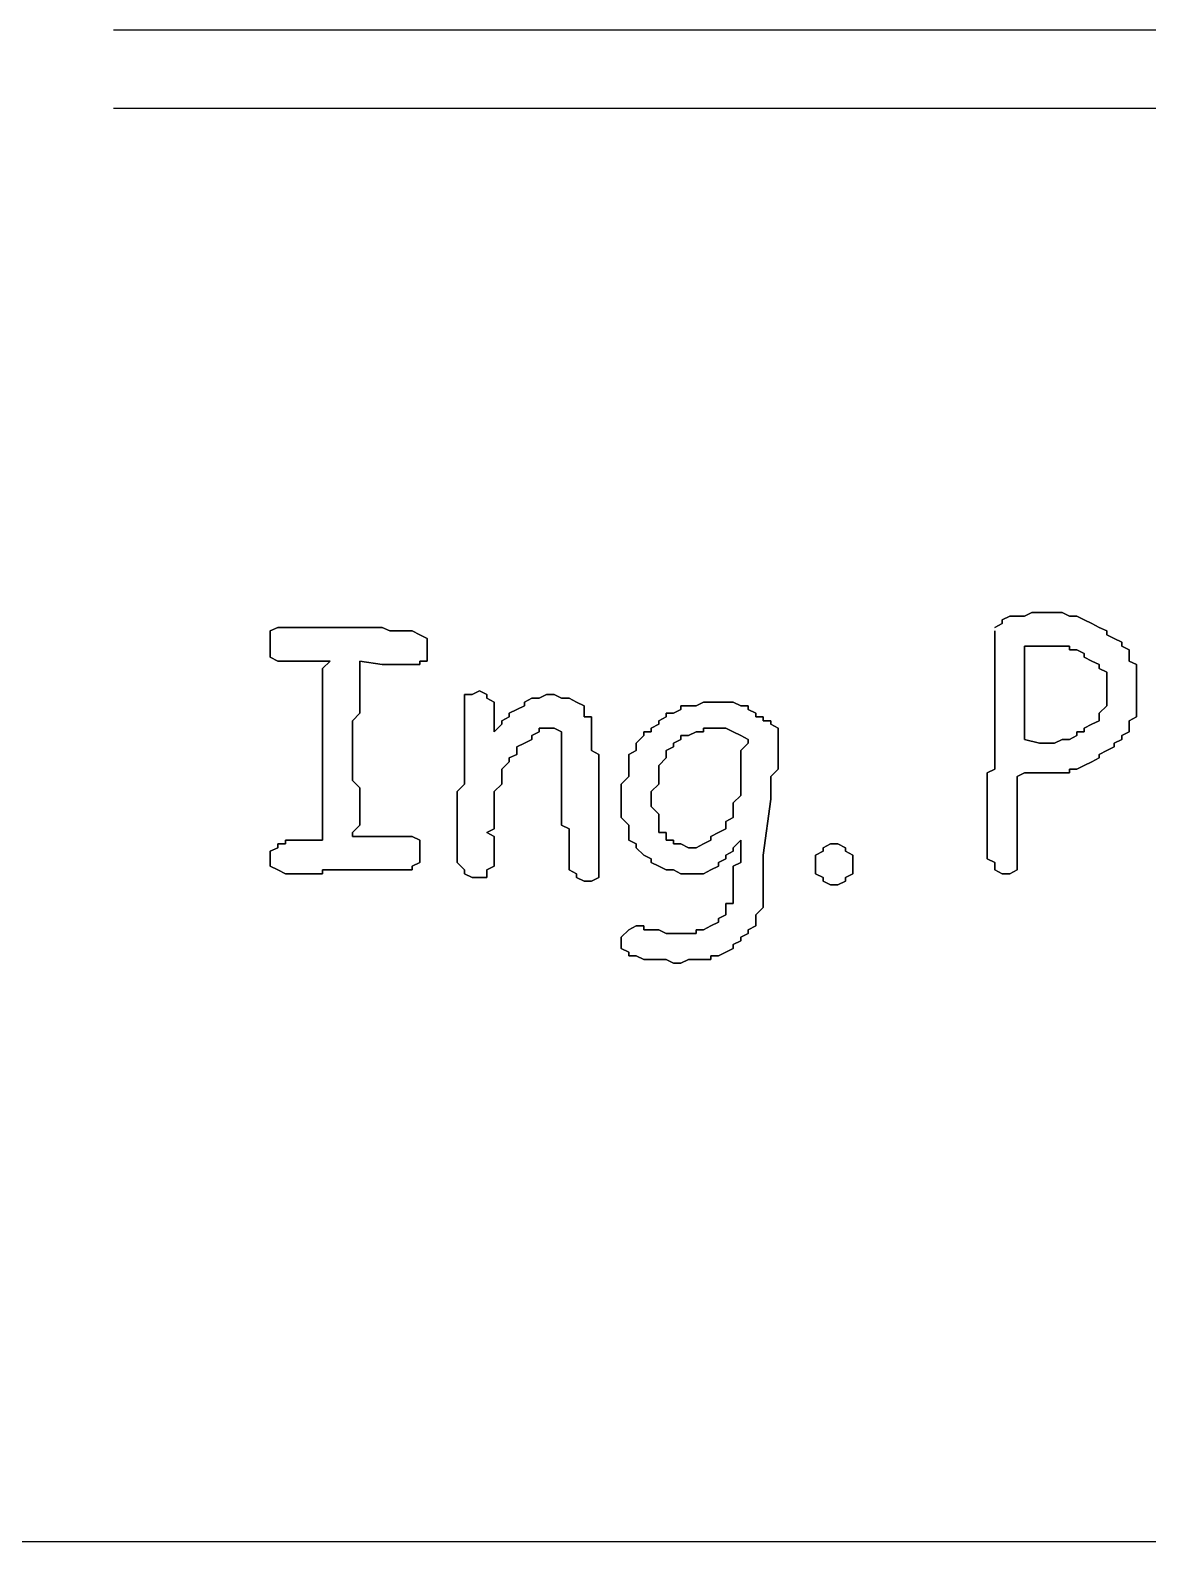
# Model space of a CAD drawing. Header units: metres. Extents: x 2.9 to 42.8, y 1.7 to 28.7.
# Drawn here: x 37.62 to 38.148, y 10.943 to 11.658 of the extents above; entities that cross this region are included whole.
import ezdxf

# ---------------------------------------------------------------- set-up
doc = ezdxf.new("R2010")
doc.units = ezdxf.units.M
doc.layers.add('NEGRO', color=7, linetype='Continuous')
doc.layers.add('VERDE', color=3, linetype='Continuous')

msp = doc.modelspace()

# ---------------------------------------------------------------- linework, layer by layer
at = {"layer": 'NEGRO', "lineweight": -3}
for points in [[(40.5836, 11.6575), (37.659, 11.6575)], [(40.5836, 11.6205), (37.659, 11.6205)], [(42.3545, 10.9432), (36.389, 10.9432)]]:
    msp.add_lwpolyline(points, dxfattribs=at)
at = {"layer": 'VERDE', "lineweight": -3}
for points in [[(38.0824, 11.3806), (38.0788, 11.3788), (38.0824, 11.3806)], [(38.0788, 11.3788), (38.0788, 11.3771), (38.0788, 11.3788)], [(38.0859, 11.3806), (38.0824, 11.3806), (38.0859, 11.3806)], [(38.0894, 11.3806), (38.0859, 11.3806), (38.0894, 11.3806)], [(38.0929, 11.3824), (38.0894, 11.3806), (38.0929, 11.3824)], [(38.0965, 11.3824), (38.0929, 11.3824), (38.0965, 11.3824)], [(38.1, 11.3824), (38.0965, 11.3824), (38.1, 11.3824)], [(38.1035, 11.3824), (38.1, 11.3824), (38.1035, 11.3824)], [(38.1071, 11.3824), (38.1035, 11.3824), (38.1071, 11.3824)], [(38.1106, 11.3806), (38.1071, 11.3824), (38.1106, 11.3806)], [(38.1141, 11.3806), (38.1106, 11.3806), (38.1141, 11.3806)], [(38.1176, 11.3788), (38.1141, 11.3806), (38.1176, 11.3788)], [(38.1212, 11.3771), (38.1176, 11.3788), (38.1212, 11.3771)], [(37.7366, 11.3753), (37.7331, 11.3736), (37.7366, 11.3753)], [(37.7331, 11.3736), (37.7331, 11.3718), (37.7331, 11.3736)], [(37.7331, 11.3718), (37.7331, 11.37), (37.7331, 11.3718)], [(37.7402, 11.3753), (37.7366, 11.3753), (37.7402, 11.3753)], [(37.7437, 11.3753), (37.7402, 11.3753), (37.7437, 11.3753)], [(37.7472, 11.3753), (37.7437, 11.3753), (37.7472, 11.3753)], [(37.7507, 11.3753), (37.7472, 11.3753), (37.7507, 11.3753)], [(37.7543, 11.3753), (37.7507, 11.3753), (37.7543, 11.3753)], [(37.7578, 11.3753), (37.7543, 11.3753), (37.7578, 11.3753)], [(37.7613, 11.3753), (37.7578, 11.3753), (37.7613, 11.3753)], [(37.7649, 11.3753), (37.7613, 11.3753), (37.7649, 11.3753)], [(37.7684, 11.3753), (37.7649, 11.3753), (37.7684, 11.3753)], [(37.7719, 11.3753), (37.7684, 11.3753), (37.7719, 11.3753)], [(37.7754, 11.3753), (37.7719, 11.3753), (37.7754, 11.3753)], [(37.779, 11.3753), (37.7754, 11.3753), (37.779, 11.3753)], [(37.7825, 11.3753), (37.779, 11.3753), (37.7825, 11.3753)], [(37.786, 11.3753), (37.7825, 11.3753), (37.786, 11.3753)], [(37.7896, 11.3736), (37.786, 11.3753), (37.7896, 11.3736)], [(37.7931, 11.3736), (37.7896, 11.3736), (37.7931, 11.3736)], [(37.7966, 11.3736), (37.7931, 11.3736), (37.7966, 11.3736)], [(37.8001, 11.3736), (37.7966, 11.3736), (37.8001, 11.3736)], [(37.8037, 11.3718), (37.8001, 11.3736), (37.8037, 11.3718)], [(37.8072, 11.37), (37.8037, 11.3718), (37.8072, 11.37)], [(38.0788, 11.3771), (38.0753, 11.3753), (38.0788, 11.3771)], [(38.0753, 11.3736), (38.0753, 11.3718), (38.0753, 11.3736)], [(38.0753, 11.3718), (38.0753, 11.37), (38.0753, 11.3718)], [(38.1247, 11.3753), (38.1212, 11.3771), (38.1247, 11.3753)], [(38.1282, 11.3736), (38.1247, 11.3753), (38.1282, 11.3736)], [(38.1282, 11.3718), (38.1282, 11.3736), (38.1282, 11.3718)], [(38.1318, 11.37), (38.1282, 11.3718), (38.1318, 11.37)], [(37.7331, 11.37), (37.7331, 11.3683), (37.7331, 11.37)], [(37.7331, 11.3683), (37.7331, 11.3665), (37.7331, 11.3683)], [(37.7331, 11.3665), (37.7331, 11.3647), (37.7331, 11.3665)], [(37.7331, 11.3647), (37.7331, 11.3612), (37.7331, 11.3647)], [(37.8072, 11.3683), (37.8072, 11.37), (37.8072, 11.3683)], [(37.8072, 11.3665), (37.8072, 11.3683), (37.8072, 11.3665)], [(37.8072, 11.3647), (37.8072, 11.3665), (37.8072, 11.3647)], [(37.8072, 11.3612), (37.8072, 11.3647), (37.8072, 11.3612)], [(38.0753, 11.37), (38.0753, 11.3665), (38.0753, 11.37)], [(38.0753, 11.3665), (38.0753, 11.363), (38.0753, 11.3665)], [(38.0894, 11.3524), (38.0894, 11.3665), (38.0894, 11.3524)], [(38.0894, 11.3665), (38.0929, 11.3665), (38.0894, 11.3665)], [(38.0929, 11.3665), (38.0965, 11.3665), (38.0929, 11.3665)], [(38.0965, 11.3665), (38.1, 11.3665), (38.0965, 11.3665)], [(38.1, 11.3665), (38.1035, 11.3665), (38.1, 11.3665)], [(38.1035, 11.3665), (38.1071, 11.3665), (38.1035, 11.3665)], [(38.1071, 11.3665), (38.1106, 11.3665), (38.1071, 11.3665)], [(38.1106, 11.3665), (38.1106, 11.3647), (38.1106, 11.3665)], [(38.1106, 11.3647), (38.1141, 11.3647), (38.1106, 11.3647)], [(38.1141, 11.3647), (38.1176, 11.363), (38.1141, 11.3647)], [(38.1353, 11.3683), (38.1318, 11.37), (38.1353, 11.3683)], [(38.1353, 11.3665), (38.1353, 11.3683), (38.1353, 11.3665)], [(38.1388, 11.3647), (38.1353, 11.3665), (38.1388, 11.3647)], [(38.1388, 11.363), (38.1388, 11.3647), (38.1388, 11.363)], [(37.7331, 11.3612), (37.7366, 11.3594), (37.7331, 11.3612)], [(37.7366, 11.3594), (37.7402, 11.3594), (37.7366, 11.3594)], [(37.7402, 11.3594), (37.7507, 11.3594), (37.7402, 11.3594)], [(37.7507, 11.3594), (37.7613, 11.3594), (37.7507, 11.3594)], [(37.7613, 11.3594), (37.7578, 11.3559), (37.7613, 11.3594)], [(37.7754, 11.3559), (37.7754, 11.3594), (37.7754, 11.3559)], [(37.7754, 11.3594), (37.786, 11.3577), (37.7754, 11.3594)], [(37.786, 11.3577), (37.7896, 11.3577), (37.786, 11.3577)], [(37.7896, 11.3577), (37.7931, 11.3577), (37.7896, 11.3577)], [(37.7931, 11.3577), (37.7966, 11.3577), (37.7931, 11.3577)], [(37.7966, 11.3577), (37.8001, 11.3577), (37.7966, 11.3577)], [(37.8001, 11.3577), (37.8037, 11.3577), (37.8001, 11.3577)], [(37.8037, 11.3577), (37.8037, 11.3594), (37.8037, 11.3577)], [(37.8037, 11.3594), (37.8072, 11.3594), (37.8037, 11.3594)], [(37.8072, 11.3594), (37.8072, 11.3612), (37.8072, 11.3594)], [(38.0753, 11.363), (38.0753, 11.3524), (38.0753, 11.363)], [(38.1176, 11.363), (38.1176, 11.3612), (38.1176, 11.363)], [(38.1176, 11.3612), (38.1212, 11.3594), (38.1176, 11.3612)], [(38.1212, 11.3594), (38.1247, 11.3577), (38.1212, 11.3594)], [(38.1247, 11.3577), (38.1247, 11.3559), (38.1247, 11.3577)], [(38.1388, 11.3594), (38.1388, 11.363), (38.1388, 11.3594)], [(38.1423, 11.3577), (38.1388, 11.3594), (38.1423, 11.3577)], [(38.1423, 11.3559), (38.1423, 11.3577), (38.1423, 11.3559)], [(37.7578, 11.3559), (37.7578, 11.3524), (37.7578, 11.3559)], [(37.7578, 11.3524), (37.7578, 11.3506), (37.7578, 11.3524)], [(37.7578, 11.3506), (37.7578, 11.3471), (37.7578, 11.3506)], [(37.7754, 11.3542), (37.7754, 11.3559), (37.7754, 11.3542)], [(37.7754, 11.3506), (37.7754, 11.3542), (37.7754, 11.3506)], [(37.7754, 11.3489), (37.7754, 11.3506), (37.7754, 11.3489)], [(38.0753, 11.3524), (38.0753, 11.3506), (38.0753, 11.3524)], [(38.0753, 11.3506), (38.0753, 11.3471), (38.0753, 11.3506)], [(38.0894, 11.3224), (38.0894, 11.3524), (38.0894, 11.3224)], [(38.1247, 11.3559), (38.1282, 11.3542), (38.1247, 11.3559)], [(38.1282, 11.3542), (38.1282, 11.3506), (38.1282, 11.3542)], [(38.1282, 11.3506), (38.1282, 11.3489), (38.1282, 11.3506)], [(38.1423, 11.3524), (38.1423, 11.3559), (38.1423, 11.3524)], [(38.1423, 11.3506), (38.1423, 11.3524), (38.1423, 11.3506)], [(38.1423, 11.3471), (38.1423, 11.3506), (38.1423, 11.3471)], [(37.7578, 11.3471), (37.7578, 11.3436), (37.7578, 11.3471)], [(37.7578, 11.3436), (37.7578, 11.3418), (37.7578, 11.3436)], [(37.7754, 11.3453), (37.7754, 11.3489), (37.7754, 11.3453)], [(37.7754, 11.3418), (37.7754, 11.3453), (37.7754, 11.3418)], [(37.8284, 11.3436), (37.8248, 11.3436), (37.8284, 11.3436)], [(37.8248, 11.3436), (37.8248, 11.3418), (37.8248, 11.3436)], [(37.8319, 11.3453), (37.8284, 11.3436), (37.8319, 11.3453)], [(37.8354, 11.3436), (37.8319, 11.3453), (37.8354, 11.3436)], [(37.8354, 11.3418), (37.8354, 11.3436), (37.8354, 11.3418)], [(37.8636, 11.3436), (37.8601, 11.3418), (37.8636, 11.3436)], [(37.8672, 11.3436), (37.8636, 11.3436), (37.8672, 11.3436)], [(37.8707, 11.3418), (37.8672, 11.3436), (37.8707, 11.3418)], [(38.0753, 11.3471), (38.0753, 11.3453), (38.0753, 11.3471)], [(38.0753, 11.3453), (38.0753, 11.3436), (38.0753, 11.3453)], [(38.0753, 11.3436), (38.0753, 11.34), (38.0753, 11.3436)], [(38.1282, 11.3489), (38.1282, 11.3471), (38.1282, 11.3489)], [(38.1282, 11.3471), (38.1282, 11.3453), (38.1282, 11.3471)], [(38.1282, 11.3453), (38.1282, 11.3418), (38.1282, 11.3453)], [(38.1423, 11.3436), (38.1423, 11.3471), (38.1423, 11.3436)], [(38.1423, 11.3418), (38.1423, 11.3436), (38.1423, 11.3418)], [(37.7578, 11.3418), (37.7578, 11.3383), (37.7578, 11.3418)], [(37.7578, 11.3383), (37.7578, 11.3348), (37.7578, 11.3383)], [(37.7754, 11.34), (37.7754, 11.3418), (37.7754, 11.34)], [(37.7754, 11.3365), (37.7754, 11.34), (37.7754, 11.3365)], [(37.7754, 11.3348), (37.7754, 11.3365), (37.7754, 11.3348)], [(37.8248, 11.3418), (37.8248, 11.34), (37.8248, 11.3418)], [(37.8248, 11.34), (37.8248, 11.3383), (37.8248, 11.34)], [(37.8248, 11.3383), (37.8248, 11.3365), (37.8248, 11.3383)], [(37.8248, 11.3365), (37.8248, 11.333), (37.8248, 11.3365)], [(37.8389, 11.34), (37.8354, 11.3418), (37.8389, 11.34)], [(37.8389, 11.3365), (37.8389, 11.34), (37.8389, 11.3365)], [(37.8389, 11.3348), (37.8389, 11.3365), (37.8389, 11.3348)], [(37.8495, 11.3365), (37.846, 11.3348), (37.8495, 11.3365)], [(37.8531, 11.3383), (37.8495, 11.3365), (37.8531, 11.3383)], [(37.8566, 11.3418), (37.8531, 11.34), (37.8566, 11.3418)], [(37.8531, 11.34), (37.8531, 11.3383), (37.8531, 11.34)], [(37.8601, 11.3418), (37.8566, 11.3418), (37.8601, 11.3418)], [(37.8742, 11.3418), (37.8707, 11.3418), (37.8742, 11.3418)], [(37.8778, 11.34), (37.8742, 11.3418), (37.8778, 11.34)], [(37.8813, 11.3383), (37.8778, 11.34), (37.8813, 11.3383)], [(37.8813, 11.3365), (37.8813, 11.3383), (37.8813, 11.3365)], [(37.8813, 11.333), (37.8813, 11.3365), (37.8813, 11.333)], [(37.9271, 11.3365), (37.9236, 11.3348), (37.9271, 11.3365)], [(37.9307, 11.3383), (37.9271, 11.3383), (37.9307, 11.3383)], [(37.9271, 11.3383), (37.9271, 11.3365), (37.9271, 11.3383)], [(37.9342, 11.3383), (37.9307, 11.3383), (37.9342, 11.3383)], [(37.9377, 11.34), (37.9342, 11.3383), (37.9377, 11.34)], [(37.9412, 11.34), (37.9377, 11.34), (37.9412, 11.34)], [(37.9448, 11.34), (37.9412, 11.34), (37.9448, 11.34)], [(37.9483, 11.34), (37.9448, 11.34), (37.9483, 11.34)], [(37.9518, 11.34), (37.9483, 11.34), (37.9518, 11.34)], [(37.9554, 11.3383), (37.9518, 11.34), (37.9554, 11.3383)], [(37.9589, 11.3383), (37.9554, 11.3383), (37.9589, 11.3383)], [(37.9589, 11.3365), (37.9589, 11.3383), (37.9589, 11.3365)], [(37.9624, 11.3348), (37.9589, 11.3365), (37.9624, 11.3348)], [(38.0753, 11.34), (38.0753, 11.3383), (38.0753, 11.34)], [(38.0753, 11.3383), (38.0753, 11.3348), (38.0753, 11.3383)], [(38.1282, 11.3383), (38.1247, 11.3348), (38.1282, 11.3383)], [(38.1282, 11.3418), (38.1282, 11.34), (38.1282, 11.3418)], [(38.1282, 11.34), (38.1282, 11.3383), (38.1282, 11.34)], [(38.1423, 11.3383), (38.1423, 11.3418), (38.1423, 11.3383)], [(38.1423, 11.3365), (38.1423, 11.3383), (38.1423, 11.3365)], [(38.1423, 11.333), (38.1423, 11.3365), (38.1423, 11.333)], [(37.7578, 11.3348), (37.7578, 11.333), (37.7578, 11.3348)], [(37.7578, 11.333), (37.7578, 11.3295), (37.7578, 11.333)], [(37.7578, 11.3295), (37.7578, 11.3277), (37.7578, 11.3295)], [(37.7719, 11.3312), (37.7754, 11.3348), (37.7719, 11.3312)], [(37.7719, 11.3295), (37.7719, 11.3312), (37.7719, 11.3295)], [(37.7719, 11.3259), (37.7719, 11.3295), (37.7719, 11.3259)], [(37.8248, 11.333), (37.8248, 11.3295), (37.8248, 11.333)], [(37.8248, 11.3295), (37.8248, 11.3277), (37.8248, 11.3295)], [(37.8389, 11.3259), (37.8389, 11.3348), (37.8389, 11.3259)], [(37.8425, 11.3295), (37.8389, 11.3259), (37.8425, 11.3295)], [(37.846, 11.333), (37.8425, 11.3312), (37.846, 11.333)], [(37.8425, 11.3312), (37.8425, 11.3295), (37.8425, 11.3312)], [(37.846, 11.3348), (37.846, 11.333), (37.846, 11.3348)], [(37.8848, 11.333), (37.8813, 11.333), (37.8848, 11.333)], [(37.8848, 11.3312), (37.8848, 11.333), (37.8848, 11.3312)], [(37.8848, 11.3277), (37.8848, 11.3312), (37.8848, 11.3277)], [(37.9166, 11.3295), (37.913, 11.3277), (37.9166, 11.3295)], [(37.9201, 11.333), (37.9166, 11.3312), (37.9201, 11.333)], [(37.9166, 11.3312), (37.9166, 11.3295), (37.9166, 11.3312)], [(37.9236, 11.3348), (37.9201, 11.3348), (37.9236, 11.3348)], [(37.9201, 11.3348), (37.9201, 11.333), (37.9201, 11.3348)], [(37.9624, 11.333), (37.9624, 11.3348), (37.9624, 11.333)], [(37.9659, 11.333), (37.9624, 11.333), (37.9659, 11.333)], [(37.9659, 11.3312), (37.9659, 11.333), (37.9659, 11.3312)], [(37.9695, 11.3312), (37.9659, 11.3312), (37.9695, 11.3312)], [(37.9695, 11.3295), (37.9695, 11.3312), (37.9695, 11.3295)], [(37.973, 11.3277), (37.9695, 11.3295), (37.973, 11.3277)], [(38.0753, 11.3348), (38.0753, 11.3312), (38.0753, 11.3348)], [(38.0753, 11.3312), (38.0753, 11.3277), (38.0753, 11.3312)], [(38.1212, 11.3295), (38.1176, 11.3277), (38.1212, 11.3295)], [(38.1247, 11.3312), (38.1212, 11.3295), (38.1247, 11.3312)], [(38.1247, 11.3348), (38.1247, 11.333), (38.1247, 11.3348)], [(38.1247, 11.333), (38.1247, 11.3312), (38.1247, 11.333)], [(38.1388, 11.3312), (38.1423, 11.333), (38.1388, 11.3312)], [(38.1388, 11.3295), (38.1388, 11.3312), (38.1388, 11.3295)], [(38.1388, 11.3259), (38.1388, 11.3295), (38.1388, 11.3259)], [(37.7578, 11.3277), (37.7578, 11.3242), (37.7578, 11.3277)], [(37.7578, 11.3242), (37.7578, 11.3224), (37.7578, 11.3242)], [(37.7578, 11.3224), (37.7578, 11.3206), (37.7578, 11.3224)], [(37.7719, 11.3242), (37.7719, 11.3259), (37.7719, 11.3242)], [(37.7719, 11.3206), (37.7719, 11.3242), (37.7719, 11.3206)], [(37.8248, 11.3277), (37.8248, 11.3242), (37.8248, 11.3277)], [(37.8248, 11.3242), (37.8248, 11.3224), (37.8248, 11.3242)], [(37.8248, 11.3224), (37.8248, 11.3206), (37.8248, 11.3224)], [(37.8531, 11.3206), (37.8566, 11.3224), (37.8531, 11.3206)], [(37.8566, 11.3242), (37.8601, 11.3259), (37.8566, 11.3242)], [(37.8566, 11.3224), (37.8566, 11.3242), (37.8566, 11.3224)], [(37.8601, 11.3259), (37.8601, 11.3277), (37.8601, 11.3259)], [(37.8601, 11.3277), (37.8636, 11.3277), (37.8601, 11.3277)], [(37.8636, 11.3277), (37.8672, 11.3277), (37.8636, 11.3277)], [(37.8672, 11.3277), (37.8707, 11.3259), (37.8672, 11.3277)], [(37.8707, 11.3259), (37.8707, 11.3242), (37.8707, 11.3259)], [(37.8707, 11.3242), (37.8707, 11.3206), (37.8707, 11.3242)], [(37.8848, 11.3259), (37.8848, 11.3277), (37.8848, 11.3259)], [(37.8848, 11.3242), (37.8848, 11.3259), (37.8848, 11.3242)], [(37.8848, 11.3206), (37.8848, 11.3242), (37.8848, 11.3206)], [(37.9095, 11.3242), (37.906, 11.3206), (37.9095, 11.3242)], [(37.913, 11.3259), (37.9095, 11.3259), (37.913, 11.3259)], [(37.9095, 11.3259), (37.9095, 11.3242), (37.9095, 11.3259)], [(37.913, 11.3277), (37.913, 11.3259), (37.913, 11.3277)], [(37.9236, 11.3206), (37.9271, 11.3224), (37.9236, 11.3206)], [(37.9271, 11.3224), (37.9271, 11.3242), (37.9271, 11.3224)], [(37.9271, 11.3242), (37.9307, 11.3242), (37.9271, 11.3242)], [(37.9307, 11.3242), (37.9342, 11.3259), (37.9307, 11.3242)], [(37.9342, 11.3259), (37.9377, 11.3259), (37.9342, 11.3259)], [(37.9377, 11.3259), (37.9377, 11.3277), (37.9377, 11.3259)], [(37.9377, 11.3277), (37.9412, 11.3277), (37.9377, 11.3277)], [(37.9412, 11.3277), (37.9448, 11.3277), (37.9412, 11.3277)], [(37.9448, 11.3277), (37.9483, 11.3277), (37.9448, 11.3277)], [(37.9483, 11.3277), (37.9518, 11.3259), (37.9483, 11.3277)], [(37.9518, 11.3259), (37.9554, 11.3242), (37.9518, 11.3259)], [(37.9554, 11.3242), (37.9589, 11.3224), (37.9554, 11.3242)], [(37.9589, 11.3224), (37.9589, 11.3206), (37.9589, 11.3224)], [(37.973, 11.3259), (37.973, 11.3277), (37.973, 11.3259)], [(37.973, 11.3224), (37.973, 11.3259), (37.973, 11.3224)], [(37.973, 11.3206), (37.973, 11.3224), (37.973, 11.3206)], [(38.0753, 11.3277), (38.0753, 11.3242), (38.0753, 11.3277)], [(38.0753, 11.3242), (38.0753, 11.3206), (38.0753, 11.3242)], [(38.0965, 11.3206), (38.0894, 11.3224), (38.0965, 11.3206)], [(38.1071, 11.3224), (38.1035, 11.3206), (38.1071, 11.3224)], [(38.1106, 11.3224), (38.1071, 11.3224), (38.1106, 11.3224)], [(38.1141, 11.3242), (38.1106, 11.3224), (38.1141, 11.3242)], [(38.1176, 11.3259), (38.1141, 11.3259), (38.1176, 11.3259)], [(38.1141, 11.3259), (38.1141, 11.3242), (38.1141, 11.3259)], [(38.1176, 11.3277), (38.1176, 11.3259), (38.1176, 11.3277)], [(38.1318, 11.3206), (38.1353, 11.3224), (38.1318, 11.3206)], [(38.1353, 11.3242), (38.1388, 11.3259), (38.1353, 11.3242)], [(38.1353, 11.3224), (38.1353, 11.3242), (38.1353, 11.3224)], [(37.7578, 11.3206), (37.7578, 11.3171), (37.7578, 11.3206)], [(37.7578, 11.3171), (37.7578, 11.3153), (37.7578, 11.3171)], [(37.7578, 11.3153), (37.7578, 11.3136), (37.7578, 11.3153)], [(37.7719, 11.3189), (37.7719, 11.3206), (37.7719, 11.3189)], [(37.7719, 11.3171), (37.7719, 11.3189), (37.7719, 11.3171)], [(37.7719, 11.3136), (37.7719, 11.3171), (37.7719, 11.3136)], [(37.8248, 11.3206), (37.8248, 11.3189), (37.8248, 11.3206)], [(37.8248, 11.3189), (37.8248, 11.3153), (37.8248, 11.3189)], [(37.8248, 11.3153), (37.8248, 11.3136), (37.8248, 11.3153)], [(37.846, 11.3136), (37.8495, 11.3153), (37.846, 11.3136)], [(37.8495, 11.3189), (37.8531, 11.3206), (37.8495, 11.3189)], [(37.8495, 11.3171), (37.8495, 11.3189), (37.8495, 11.3171)], [(37.8495, 11.3153), (37.8495, 11.3171), (37.8495, 11.3153)], [(37.8707, 11.3206), (37.8707, 11.3189), (37.8707, 11.3206)], [(37.8707, 11.3189), (37.8707, 11.3153), (37.8707, 11.3189)], [(37.8707, 11.3153), (37.8707, 11.3118), (37.8707, 11.3153)], [(37.8848, 11.3171), (37.8848, 11.3206), (37.8848, 11.3171)], [(37.8883, 11.3153), (37.8848, 11.3171), (37.8883, 11.3153)], [(37.8883, 11.3118), (37.8883, 11.3153), (37.8883, 11.3118)], [(37.906, 11.3171), (37.9024, 11.3153), (37.906, 11.3171)], [(37.9024, 11.3153), (37.9024, 11.3118), (37.9024, 11.3153)], [(37.906, 11.3206), (37.906, 11.3189), (37.906, 11.3206)], [(37.906, 11.3189), (37.906, 11.3171), (37.906, 11.3189)], [(37.9201, 11.3171), (37.9236, 11.3189), (37.9201, 11.3171)], [(37.9201, 11.3153), (37.9201, 11.3171), (37.9201, 11.3153)], [(37.9201, 11.3136), (37.9201, 11.3153), (37.9201, 11.3136)], [(37.9236, 11.3189), (37.9236, 11.3206), (37.9236, 11.3189)], [(37.9589, 11.3206), (37.9554, 11.3171), (37.9589, 11.3206)], [(37.9554, 11.3171), (37.9554, 11.3136), (37.9554, 11.3171)], [(37.973, 11.3189), (37.973, 11.3206), (37.973, 11.3189)], [(37.973, 11.3153), (37.973, 11.3189), (37.973, 11.3153)], [(37.973, 11.3136), (37.973, 11.3153), (37.973, 11.3136)], [(38.0753, 11.3206), (38.0753, 11.3189), (38.0753, 11.3206)], [(38.0753, 11.3189), (38.0753, 11.3153), (38.0753, 11.3189)], [(38.0753, 11.3153), (38.0753, 11.3118), (38.0753, 11.3153)], [(38.1, 11.3206), (38.0965, 11.3206), (38.1, 11.3206)], [(38.1035, 11.3206), (38.1, 11.3206), (38.1035, 11.3206)], [(38.1247, 11.3153), (38.1282, 11.3171), (38.1247, 11.3153)], [(38.1247, 11.3136), (38.1247, 11.3153), (38.1247, 11.3136)], [(38.1282, 11.3171), (38.1318, 11.3189), (38.1282, 11.3171)], [(38.1318, 11.3189), (38.1318, 11.3206), (38.1318, 11.3189)], [(37.7578, 11.3136), (37.7578, 11.3118), (37.7578, 11.3136)], [(37.7578, 11.3118), (37.7578, 11.3083), (37.7578, 11.3118)], [(37.7578, 11.3083), (37.7578, 11.3065), (37.7578, 11.3083)], [(37.7719, 11.3118), (37.7719, 11.3136), (37.7719, 11.3118)], [(37.7719, 11.3083), (37.7719, 11.3118), (37.7719, 11.3083)], [(37.7719, 11.3065), (37.7719, 11.3083), (37.7719, 11.3065)], [(37.8248, 11.3136), (37.8248, 11.3101), (37.8248, 11.3136)], [(37.8248, 11.3101), (37.8248, 11.3083), (37.8248, 11.3101)], [(37.8248, 11.3083), (37.8248, 11.3048), (37.8248, 11.3083)], [(37.8425, 11.3083), (37.846, 11.3118), (37.8425, 11.3083)], [(37.8425, 11.3065), (37.8425, 11.3083), (37.8425, 11.3065)], [(37.846, 11.3118), (37.846, 11.3136), (37.846, 11.3118)], [(37.8707, 11.3118), (37.8707, 11.3101), (37.8707, 11.3118)], [(37.8707, 11.3101), (37.8707, 11.3065), (37.8707, 11.3101)], [(37.8883, 11.303), (37.8883, 11.3118), (37.8883, 11.303)], [(37.9024, 11.3118), (37.9024, 11.3101), (37.9024, 11.3118)], [(37.9024, 11.3101), (37.9024, 11.3065), (37.9024, 11.3101)], [(37.9166, 11.3101), (37.9201, 11.3136), (37.9166, 11.3101)], [(37.9166, 11.3083), (37.9166, 11.3101), (37.9166, 11.3083)], [(37.9166, 11.3065), (37.9166, 11.3083), (37.9166, 11.3065)], [(37.9554, 11.3136), (37.9554, 11.3101), (37.9554, 11.3136)], [(37.9554, 11.3101), (37.9554, 11.3083), (37.9554, 11.3101)], [(37.9554, 11.3083), (37.9554, 11.3048), (37.9554, 11.3083)], [(37.9695, 11.3048), (37.973, 11.3083), (37.9695, 11.3048)], [(37.973, 11.3101), (37.973, 11.3136), (37.973, 11.3101)], [(37.973, 11.3083), (37.973, 11.3101), (37.973, 11.3083)], [(38.0753, 11.3083), (38.0718, 11.3065), (38.0753, 11.3083)], [(38.0753, 11.3118), (38.0753, 11.3083), (38.0753, 11.3118)], [(38.1106, 11.3065), (38.1106, 11.3083), (38.1106, 11.3065)], [(38.1106, 11.3083), (38.1141, 11.3083), (38.1106, 11.3083)], [(38.1141, 11.3083), (38.1176, 11.3101), (38.1141, 11.3083)], [(38.1176, 11.3101), (38.1212, 11.3118), (38.1176, 11.3101)], [(38.1212, 11.3118), (38.1247, 11.3136), (38.1212, 11.3118)], [(37.7578, 11.3065), (37.7578, 11.303), (37.7578, 11.3065)], [(37.7578, 11.303), (37.7578, 11.3012), (37.7578, 11.303)], [(37.7578, 11.3012), (37.7578, 11.2977), (37.7578, 11.3012)], [(37.7719, 11.303), (37.7719, 11.3065), (37.7719, 11.303)], [(37.7754, 11.2995), (37.7719, 11.303), (37.7754, 11.2995)], [(37.8248, 11.3012), (37.8213, 11.2977), (37.8248, 11.3012)], [(37.8248, 11.3048), (37.8248, 11.3012), (37.8248, 11.3048)], [(37.8389, 11.2977), (37.8425, 11.3012), (37.8389, 11.2977)], [(37.8425, 11.3048), (37.8425, 11.3065), (37.8425, 11.3048)], [(37.8425, 11.3012), (37.8425, 11.3048), (37.8425, 11.3012)], [(37.8707, 11.3065), (37.8707, 11.303), (37.8707, 11.3065)], [(37.8707, 11.303), (37.8707, 11.3012), (37.8707, 11.303)], [(37.8707, 11.3012), (37.8707, 11.2977), (37.8707, 11.3012)], [(37.8883, 11.2959), (37.8883, 11.303), (37.8883, 11.2959)], [(37.9024, 11.3048), (37.8989, 11.3012), (37.9024, 11.3048)], [(37.8989, 11.3012), (37.8989, 11.2995), (37.8989, 11.3012)], [(37.9024, 11.3065), (37.9024, 11.3048), (37.9024, 11.3065)], [(37.913, 11.2977), (37.9166, 11.3012), (37.913, 11.2977)], [(37.9166, 11.303), (37.9166, 11.3065), (37.9166, 11.303)], [(37.9166, 11.3012), (37.9166, 11.303), (37.9166, 11.3012)], [(37.9554, 11.3048), (37.9554, 11.303), (37.9554, 11.3048)], [(37.9554, 11.303), (37.9554, 11.3012), (37.9554, 11.303)], [(37.9554, 11.3012), (37.9554, 11.2977), (37.9554, 11.3012)], [(37.9695, 11.3012), (37.9695, 11.3048), (37.9695, 11.3012)], [(37.9695, 11.2995), (37.9695, 11.3012), (37.9695, 11.2995)], [(38.0718, 11.3065), (38.0718, 11.303), (38.0718, 11.3065)], [(38.0718, 11.303), (38.0718, 11.3012), (38.0718, 11.303)], [(38.0718, 11.3012), (38.0718, 11.2977), (38.0718, 11.3012)], [(38.0859, 11.3048), (38.0894, 11.3065), (38.0859, 11.3048)], [(38.0859, 11.303), (38.0859, 11.3048), (38.0859, 11.303)], [(38.0859, 11.3012), (38.0859, 11.303), (38.0859, 11.3012)], [(38.0859, 11.2995), (38.0859, 11.3012), (38.0859, 11.2995)], [(38.0894, 11.3065), (38.0929, 11.3065), (38.0894, 11.3065)], [(38.0929, 11.3065), (38.0965, 11.3065), (38.0929, 11.3065)], [(38.0965, 11.3065), (38.1, 11.3065), (38.0965, 11.3065)], [(38.1, 11.3065), (38.1035, 11.3065), (38.1, 11.3065)], [(38.1035, 11.3065), (38.1071, 11.3065), (38.1035, 11.3065)], [(38.1071, 11.3065), (38.1106, 11.3065), (38.1071, 11.3065)], [(37.7578, 11.2977), (37.7578, 11.2942), (37.7578, 11.2977)], [(37.7578, 11.2942), (37.7578, 11.2924), (37.7578, 11.2942)], [(37.7754, 11.2977), (37.7754, 11.2995), (37.7754, 11.2977)], [(37.7754, 11.2942), (37.7754, 11.2977), (37.7754, 11.2942)], [(37.7754, 11.2924), (37.7754, 11.2942), (37.7754, 11.2924)], [(37.8213, 11.2977), (37.8213, 11.2942), (37.8213, 11.2977)], [(37.8213, 11.2942), (37.8213, 11.2907), (37.8213, 11.2942)], [(37.8389, 11.2959), (37.8389, 11.2977), (37.8389, 11.2959)], [(37.8389, 11.2942), (37.8389, 11.2959), (37.8389, 11.2942)], [(37.8389, 11.2907), (37.8389, 11.2942), (37.8389, 11.2907)], [(37.8707, 11.2977), (37.8707, 11.2959), (37.8707, 11.2977)], [(37.8707, 11.2959), (37.8707, 11.2942), (37.8707, 11.2959)], [(37.8707, 11.2942), (37.8707, 11.2907), (37.8707, 11.2942)], [(37.8883, 11.2942), (37.8883, 11.2959), (37.8883, 11.2942)], [(37.8883, 11.2907), (37.8883, 11.2942), (37.8883, 11.2907)], [(37.8989, 11.2995), (37.8989, 11.2959), (37.8989, 11.2995)], [(37.8989, 11.2959), (37.8989, 11.2924), (37.8989, 11.2959)], [(37.913, 11.2942), (37.913, 11.2977), (37.913, 11.2942)], [(37.913, 11.2907), (37.913, 11.2942), (37.913, 11.2907)], [(37.9554, 11.2959), (37.9518, 11.2924), (37.9554, 11.2959)], [(37.9554, 11.2977), (37.9554, 11.2959), (37.9554, 11.2977)], [(37.9659, 11.2677), (37.9695, 11.2942), (37.9659, 11.2677)], [(37.9695, 11.2959), (37.9695, 11.2995), (37.9695, 11.2959)], [(37.9695, 11.2942), (37.9695, 11.2959), (37.9695, 11.2942)], [(38.0718, 11.2977), (38.0718, 11.2959), (38.0718, 11.2977)], [(38.0718, 11.2959), (38.0718, 11.2924), (38.0718, 11.2959)], [(38.0859, 11.2977), (38.0859, 11.2995), (38.0859, 11.2977)], [(38.0859, 11.2942), (38.0859, 11.2977), (38.0859, 11.2942)], [(38.0859, 11.2924), (38.0859, 11.2942), (38.0859, 11.2924)], [(37.7578, 11.2924), (37.7578, 11.2907), (37.7578, 11.2924)], [(37.7578, 11.2907), (37.7578, 11.2889), (37.7578, 11.2907)], [(37.7578, 11.2889), (37.7578, 11.2854), (37.7578, 11.2889)], [(37.7754, 11.2907), (37.7754, 11.2924), (37.7754, 11.2907)], [(37.7754, 11.2871), (37.7754, 11.2907), (37.7754, 11.2871)], [(37.7754, 11.2836), (37.7754, 11.2871), (37.7754, 11.2836)], [(37.8213, 11.2907), (37.8213, 11.2889), (37.8213, 11.2907)], [(37.8213, 11.2889), (37.8213, 11.2854), (37.8213, 11.2889)], [(37.8389, 11.2889), (37.8389, 11.2907), (37.8389, 11.2889)], [(37.8389, 11.2871), (37.8389, 11.2889), (37.8389, 11.2871)], [(37.8389, 11.2836), (37.8389, 11.2871), (37.8389, 11.2836)], [(37.8707, 11.2907), (37.8707, 11.2889), (37.8707, 11.2907)], [(37.8707, 11.2889), (37.8707, 11.2854), (37.8707, 11.2889)], [(37.8883, 11.2889), (37.8883, 11.2907), (37.8883, 11.2889)], [(37.8883, 11.2854), (37.8883, 11.2889), (37.8883, 11.2854)], [(37.8989, 11.2924), (37.8989, 11.2907), (37.8989, 11.2924)], [(37.8989, 11.2907), (37.8989, 11.2871), (37.8989, 11.2907)], [(37.8989, 11.2871), (37.8989, 11.2854), (37.8989, 11.2871)], [(37.9166, 11.2871), (37.913, 11.2907), (37.9166, 11.2871)], [(37.9166, 11.2854), (37.9166, 11.2871), (37.9166, 11.2854)], [(37.9518, 11.2924), (37.9518, 11.2907), (37.9518, 11.2924)], [(37.9518, 11.2907), (37.9518, 11.2871), (37.9518, 11.2907)], [(37.9518, 11.2871), (37.9518, 11.2854), (37.9518, 11.2871)], [(38.0718, 11.2924), (38.0718, 11.2907), (38.0718, 11.2924)], [(38.0718, 11.2907), (38.0718, 11.2889), (38.0718, 11.2907)], [(38.0718, 11.2889), (38.0718, 11.266), (38.0718, 11.2889)], [(38.0859, 11.2889), (38.0859, 11.2924), (38.0859, 11.2889)], [(38.0859, 11.2871), (38.0859, 11.2889), (38.0859, 11.2871)], [(38.0859, 11.2836), (38.0859, 11.2871), (38.0859, 11.2836)], [(37.7578, 11.2854), (37.7578, 11.2836), (37.7578, 11.2854)], [(37.7578, 11.2836), (37.7578, 11.2801), (37.7578, 11.2836)], [(37.7578, 11.2801), (37.7578, 11.2783), (37.7578, 11.2801)], [(37.7719, 11.2783), (37.7754, 11.2818), (37.7719, 11.2783)], [(37.7754, 11.2818), (37.7754, 11.2836), (37.7754, 11.2818)], [(37.8213, 11.2854), (37.8213, 11.2836), (37.8213, 11.2854)], [(37.8213, 11.2836), (37.8213, 11.2801), (37.8213, 11.2836)], [(37.8213, 11.2801), (37.8213, 11.2783), (37.8213, 11.2801)], [(37.8354, 11.2783), (37.8389, 11.2801), (37.8354, 11.2783)], [(37.8389, 11.2801), (37.8389, 11.2836), (37.8389, 11.2801)], [(37.8707, 11.2854), (37.8707, 11.2818), (37.8707, 11.2854)], [(37.8707, 11.2818), (37.8742, 11.2801), (37.8707, 11.2818)], [(37.8742, 11.2801), (37.8742, 11.2624), (37.8742, 11.2801)], [(37.8883, 11.2836), (37.8883, 11.2854), (37.8883, 11.2836)], [(37.8883, 11.2801), (37.8883, 11.2836), (37.8883, 11.2801)], [(37.8883, 11.2765), (37.8883, 11.2801), (37.8883, 11.2765)], [(37.8989, 11.2854), (37.9024, 11.2818), (37.8989, 11.2854)], [(37.9024, 11.2818), (37.9024, 11.2801), (37.9024, 11.2818)], [(37.9024, 11.2801), (37.9024, 11.2765), (37.9024, 11.2801)], [(37.9166, 11.2818), (37.9166, 11.2854), (37.9166, 11.2818)], [(37.9166, 11.2801), (37.9166, 11.2818), (37.9166, 11.2801)], [(37.9166, 11.2783), (37.9166, 11.2801), (37.9166, 11.2783)], [(37.9483, 11.2801), (37.9448, 11.2783), (37.9483, 11.2801)], [(37.9518, 11.2854), (37.9483, 11.2836), (37.9518, 11.2854)], [(37.9483, 11.2836), (37.9483, 11.2801), (37.9483, 11.2836)], [(38.0859, 11.2801), (38.0859, 11.2836), (38.0859, 11.2801)], [(38.0859, 11.2765), (38.0859, 11.2801), (38.0859, 11.2765)], [(37.7402, 11.273), (37.7366, 11.273), (37.7402, 11.273)], [(37.7366, 11.273), (37.7366, 11.2712), (37.7366, 11.273)], [(37.7437, 11.2748), (37.7402, 11.2748), (37.7437, 11.2748)], [(37.7402, 11.2748), (37.7402, 11.273), (37.7402, 11.2748)], [(37.7472, 11.2748), (37.7437, 11.2748), (37.7472, 11.2748)], [(37.7507, 11.2748), (37.7472, 11.2748), (37.7507, 11.2748)], [(37.7543, 11.2748), (37.7507, 11.2748), (37.7543, 11.2748)], [(37.7578, 11.2748), (37.7543, 11.2748), (37.7578, 11.2748)], [(37.7578, 11.2783), (37.7578, 11.2748), (37.7578, 11.2783)], [(37.7719, 11.2765), (37.7719, 11.2783), (37.7719, 11.2765)], [(37.7966, 11.2765), (37.7719, 11.2765), (37.7966, 11.2765)], [(37.8001, 11.2765), (37.7966, 11.2765), (37.8001, 11.2765)], [(37.8037, 11.2748), (37.8001, 11.2765), (37.8037, 11.2748)], [(37.8037, 11.273), (37.8037, 11.2748), (37.8037, 11.273)], [(37.8037, 11.2695), (37.8037, 11.273), (37.8037, 11.2695)], [(37.8213, 11.2783), (37.8213, 11.2748), (37.8213, 11.2783)], [(37.8213, 11.2748), (37.8213, 11.2712), (37.8213, 11.2748)], [(37.8389, 11.2765), (37.8354, 11.2783), (37.8389, 11.2765)], [(37.8389, 11.273), (37.8389, 11.2765), (37.8389, 11.273)], [(37.8389, 11.2712), (37.8389, 11.273), (37.8389, 11.2712)], [(37.8883, 11.273), (37.8883, 11.2765), (37.8883, 11.273)], [(37.8883, 11.2712), (37.8883, 11.273), (37.8883, 11.2712)], [(37.9024, 11.2765), (37.9024, 11.2748), (37.9024, 11.2765)], [(37.9024, 11.2748), (37.906, 11.273), (37.9024, 11.2748)], [(37.906, 11.273), (37.906, 11.2712), (37.906, 11.273)], [(37.9201, 11.2783), (37.9166, 11.2783), (37.9201, 11.2783)], [(37.9201, 11.2748), (37.9201, 11.2783), (37.9201, 11.2748)], [(37.9236, 11.2748), (37.9201, 11.2748), (37.9236, 11.2748)], [(37.9236, 11.273), (37.9236, 11.2748), (37.9236, 11.273)], [(37.9271, 11.273), (37.9236, 11.273), (37.9271, 11.273)], [(37.9307, 11.2712), (37.9271, 11.273), (37.9307, 11.2712)], [(37.9377, 11.273), (37.9342, 11.2712), (37.9377, 11.273)], [(37.9412, 11.2748), (37.9377, 11.273), (37.9412, 11.2748)], [(37.9448, 11.2783), (37.9412, 11.2765), (37.9448, 11.2783)], [(37.9412, 11.2765), (37.9412, 11.2748), (37.9412, 11.2765)], [(37.9518, 11.2712), (37.9554, 11.2748), (37.9518, 11.2712)], [(37.9554, 11.2748), (37.9554, 11.2712), (37.9554, 11.2748)], [(37.9977, 11.273), (37.9942, 11.2712), (37.9977, 11.273)], [(38.0012, 11.273), (37.9977, 11.273), (38.0012, 11.273)], [(38.0048, 11.2712), (38.0012, 11.273), (38.0048, 11.2712)], [(38.0859, 11.273), (38.0859, 11.2765), (38.0859, 11.273)], [(38.0859, 11.2695), (38.0859, 11.273), (38.0859, 11.2695)], [(37.7366, 11.2712), (37.7331, 11.2695), (37.7366, 11.2712)], [(37.7331, 11.2695), (37.7331, 11.266), (37.7331, 11.2695)], [(37.7331, 11.266), (37.7331, 11.2624), (37.7331, 11.266)], [(37.8037, 11.266), (37.8037, 11.2695), (37.8037, 11.266)], [(37.8037, 11.2642), (37.8037, 11.266), (37.8037, 11.2642)], [(37.8213, 11.2712), (37.8213, 11.2695), (37.8213, 11.2712)], [(37.8213, 11.2695), (37.8213, 11.2677), (37.8213, 11.2695)], [(37.8213, 11.2677), (37.8213, 11.2642), (37.8213, 11.2677)], [(37.8389, 11.2695), (37.8389, 11.2712), (37.8389, 11.2695)], [(37.8389, 11.266), (37.8389, 11.2695), (37.8389, 11.266)], [(37.8389, 11.2642), (37.8389, 11.266), (37.8389, 11.2642)], [(37.8883, 11.2677), (37.8883, 11.2712), (37.8883, 11.2677)], [(37.8883, 11.266), (37.8883, 11.2677), (37.8883, 11.266)], [(37.8883, 11.2624), (37.8883, 11.266), (37.8883, 11.2624)], [(37.906, 11.2712), (37.9095, 11.2677), (37.906, 11.2712)], [(37.9095, 11.2677), (37.913, 11.266), (37.9095, 11.2677)], [(37.913, 11.266), (37.913, 11.2642), (37.913, 11.266)], [(37.9342, 11.2712), (37.9307, 11.2712), (37.9342, 11.2712)], [(37.9448, 11.2642), (37.9483, 11.266), (37.9448, 11.2642)], [(37.9483, 11.2677), (37.9518, 11.2695), (37.9483, 11.2677)], [(37.9483, 11.266), (37.9483, 11.2677), (37.9483, 11.266)], [(37.9518, 11.2695), (37.9518, 11.2712), (37.9518, 11.2695)], [(37.9554, 11.2712), (37.9554, 11.2677), (37.9554, 11.2712)], [(37.9554, 11.2677), (37.9554, 11.2642), (37.9554, 11.2677)], [(37.9659, 11.2642), (37.9659, 11.2677), (37.9659, 11.2642)], [(37.9942, 11.2695), (37.9906, 11.2677), (37.9942, 11.2695)], [(37.9906, 11.2677), (37.9906, 11.266), (37.9906, 11.2677)], [(37.9906, 11.266), (37.9906, 11.2624), (37.9906, 11.266)], [(37.9942, 11.2712), (37.9942, 11.2695), (37.9942, 11.2712)], [(38.0048, 11.2695), (38.0048, 11.2712), (38.0048, 11.2695)], [(38.0083, 11.2677), (38.0048, 11.2695), (38.0083, 11.2677)], [(38.0083, 11.266), (38.0083, 11.2677), (38.0083, 11.266)], [(38.0083, 11.2624), (38.0083, 11.266), (38.0083, 11.2624)], [(38.0718, 11.266), (38.0753, 11.2642), (38.0718, 11.266)], [(38.0859, 11.266), (38.0859, 11.2695), (38.0859, 11.266)], [(38.0859, 11.2642), (38.0859, 11.266), (38.0859, 11.2642)], [(37.7331, 11.2624), (37.7366, 11.2607), (37.7331, 11.2624)], [(37.7366, 11.2607), (37.7402, 11.2589), (37.7366, 11.2607)], [(37.7402, 11.2589), (37.7437, 11.2589), (37.7402, 11.2589)], [(37.7437, 11.2589), (37.7472, 11.2589), (37.7437, 11.2589)], [(37.7472, 11.2589), (37.7507, 11.2589), (37.7472, 11.2589)], [(37.7507, 11.2589), (37.7543, 11.2589), (37.7507, 11.2589)], [(37.7543, 11.2589), (37.7578, 11.2589), (37.7543, 11.2589)], [(37.7578, 11.2589), (37.7578, 11.2607), (37.7578, 11.2589)], [(37.7578, 11.2607), (37.7613, 11.2607), (37.7578, 11.2607)], [(37.7613, 11.2607), (37.7649, 11.2607), (37.7613, 11.2607)], [(37.7649, 11.2607), (37.7684, 11.2607), (37.7649, 11.2607)], [(37.7684, 11.2607), (37.7719, 11.2607), (37.7684, 11.2607)], [(37.7719, 11.2607), (37.7754, 11.2607), (37.7719, 11.2607)], [(37.7754, 11.2607), (37.779, 11.2607), (37.7754, 11.2607)], [(37.779, 11.2607), (37.7825, 11.2607), (37.779, 11.2607)], [(37.7825, 11.2607), (37.786, 11.2607), (37.7825, 11.2607)], [(37.786, 11.2607), (37.7896, 11.2607), (37.786, 11.2607)], [(37.7896, 11.2607), (37.7931, 11.2607), (37.7896, 11.2607)], [(37.7931, 11.2607), (37.7966, 11.2607), (37.7931, 11.2607)], [(37.7966, 11.2607), (37.8001, 11.2607), (37.7966, 11.2607)], [(37.8001, 11.2624), (37.8037, 11.2642), (37.8001, 11.2624)], [(37.8001, 11.2607), (37.8001, 11.2624), (37.8001, 11.2607)], [(37.8213, 11.2642), (37.8248, 11.2607), (37.8213, 11.2642)], [(37.8248, 11.2607), (37.8248, 11.2589), (37.8248, 11.2607)], [(37.8248, 11.2589), (37.8284, 11.2571), (37.8248, 11.2589)], [(37.8354, 11.2607), (37.8389, 11.2624), (37.8354, 11.2607)], [(37.8354, 11.2589), (37.8354, 11.2607), (37.8354, 11.2589)], [(37.8354, 11.2571), (37.8354, 11.2589), (37.8354, 11.2571)], [(37.8389, 11.2624), (37.8389, 11.2642), (37.8389, 11.2624)], [(37.8742, 11.2624), (37.8742, 11.2607), (37.8742, 11.2624)], [(37.8742, 11.2607), (37.8778, 11.2589), (37.8742, 11.2607)], [(37.8778, 11.2589), (37.8778, 11.2571), (37.8778, 11.2589)], [(37.8883, 11.2607), (37.8883, 11.2624), (37.8883, 11.2607)], [(37.8883, 11.2589), (37.8883, 11.2607), (37.8883, 11.2589)], [(37.8883, 11.2571), (37.8883, 11.2589), (37.8883, 11.2571)], [(37.913, 11.2642), (37.9166, 11.2624), (37.913, 11.2642)], [(37.9166, 11.2624), (37.9201, 11.2607), (37.9166, 11.2624)], [(37.9201, 11.2607), (37.9236, 11.2607), (37.9201, 11.2607)], [(37.9236, 11.2607), (37.9271, 11.2589), (37.9236, 11.2607)], [(37.9271, 11.2589), (37.9307, 11.2589), (37.9271, 11.2589)], [(37.9307, 11.2589), (37.9342, 11.2589), (37.9307, 11.2589)], [(37.9342, 11.2589), (37.9377, 11.2589), (37.9342, 11.2589)], [(37.9377, 11.2589), (37.9412, 11.2607), (37.9377, 11.2589)], [(37.9412, 11.2607), (37.9448, 11.2624), (37.9412, 11.2607)], [(37.9448, 11.2624), (37.9448, 11.2642), (37.9448, 11.2624)], [(37.9554, 11.2642), (37.9518, 11.2624), (37.9554, 11.2642)], [(37.9518, 11.2624), (37.9518, 11.2589), (37.9518, 11.2624)], [(37.9518, 11.2589), (37.9518, 11.2571), (37.9518, 11.2589)], [(37.9659, 11.2624), (37.9659, 11.2642), (37.9659, 11.2624)], [(37.9659, 11.2589), (37.9659, 11.2624), (37.9659, 11.2589)], [(37.9659, 11.2554), (37.9659, 11.2589), (37.9659, 11.2554)], [(37.9906, 11.2624), (37.9906, 11.2607), (37.9906, 11.2624)], [(37.9906, 11.2607), (37.9906, 11.2589), (37.9906, 11.2607)], [(37.9906, 11.2589), (37.9942, 11.2571), (37.9906, 11.2589)], [(38.0048, 11.2571), (38.0083, 11.2589), (38.0048, 11.2571)], [(38.0083, 11.2607), (38.0083, 11.2624), (38.0083, 11.2607)], [(38.0083, 11.2589), (38.0083, 11.2607), (38.0083, 11.2589)], [(38.0753, 11.2642), (38.0753, 11.2607), (38.0753, 11.2642)], [(38.0753, 11.2607), (38.0788, 11.2589), (38.0753, 11.2607)], [(38.0788, 11.2589), (38.0824, 11.2589), (38.0788, 11.2589)], [(38.0824, 11.2589), (38.0859, 11.2607), (38.0824, 11.2589)], [(38.0859, 11.2607), (38.0859, 11.2642), (38.0859, 11.2607)], [(37.8284, 11.2571), (37.8319, 11.2571), (37.8284, 11.2571)], [(37.8319, 11.2571), (37.8354, 11.2571), (37.8319, 11.2571)], [(37.8778, 11.2571), (37.8813, 11.2554), (37.8778, 11.2571)], [(37.8813, 11.2554), (37.8848, 11.2554), (37.8813, 11.2554)], [(37.8848, 11.2554), (37.8883, 11.2571), (37.8848, 11.2554)], [(37.9518, 11.2571), (37.9518, 11.2536), (37.9518, 11.2571)], [(37.9518, 11.2536), (37.9518, 11.2518), (37.9518, 11.2536)], [(37.9518, 11.2518), (37.9518, 11.2501), (37.9518, 11.2518)], [(37.9659, 11.2536), (37.9659, 11.2554), (37.9659, 11.2536)], [(37.9659, 11.2501), (37.9659, 11.2536), (37.9659, 11.2501)], [(37.9942, 11.2571), (37.9942, 11.2554), (37.9942, 11.2571)], [(37.9942, 11.2554), (37.9977, 11.2536), (37.9942, 11.2554)], [(37.9977, 11.2536), (38.0012, 11.2536), (37.9977, 11.2536)], [(38.0012, 11.2536), (38.0048, 11.2554), (38.0012, 11.2536)], [(38.0048, 11.2554), (38.0048, 11.2571), (38.0048, 11.2554)], [(37.9518, 11.2448), (37.9483, 11.2448), (37.9518, 11.2448)], [(37.9483, 11.2448), (37.9483, 11.2413), (37.9483, 11.2448)], [(37.9518, 11.2501), (37.9518, 11.2466), (37.9518, 11.2501)], [(37.9518, 11.2466), (37.9518, 11.2448), (37.9518, 11.2466)], [(37.9659, 11.2483), (37.9659, 11.2501), (37.9659, 11.2483)], [(37.9659, 11.2466), (37.9659, 11.2483), (37.9659, 11.2466)], [(37.9659, 11.243), (37.9659, 11.2466), (37.9659, 11.243)], [(37.9448, 11.236), (37.9412, 11.2342), (37.9448, 11.236)], [(37.9483, 11.2395), (37.9448, 11.2377), (37.9483, 11.2395)], [(37.9448, 11.2377), (37.9448, 11.236), (37.9448, 11.2377)], [(37.9483, 11.2413), (37.9483, 11.2395), (37.9483, 11.2413)], [(37.9624, 11.2395), (37.9659, 11.243), (37.9624, 11.2395)], [(37.9624, 11.2377), (37.9624, 11.2395), (37.9624, 11.2377)], [(37.9624, 11.2342), (37.9624, 11.2377), (37.9624, 11.2342)], [(37.9024, 11.2324), (37.8989, 11.2289), (37.9024, 11.2324)], [(37.8989, 11.2289), (37.8989, 11.2272), (37.8989, 11.2289)], [(37.906, 11.2342), (37.9024, 11.2324), (37.906, 11.2342)], [(37.9095, 11.2342), (37.906, 11.2342), (37.9095, 11.2342)], [(37.9095, 11.2324), (37.9095, 11.2342), (37.9095, 11.2324)], [(37.913, 11.2324), (37.9095, 11.2324), (37.913, 11.2324)], [(37.9166, 11.2324), (37.913, 11.2324), (37.9166, 11.2324)], [(37.9201, 11.2307), (37.9166, 11.2324), (37.9201, 11.2307)], [(37.9236, 11.2307), (37.9201, 11.2307), (37.9236, 11.2307)], [(37.9271, 11.2307), (37.9236, 11.2307), (37.9271, 11.2307)], [(37.9307, 11.2307), (37.9271, 11.2307), (37.9307, 11.2307)], [(37.9342, 11.2307), (37.9307, 11.2307), (37.9342, 11.2307)], [(37.9377, 11.2324), (37.9342, 11.2324), (37.9377, 11.2324)], [(37.9342, 11.2324), (37.9342, 11.2307), (37.9342, 11.2324)], [(37.9412, 11.2342), (37.9377, 11.2324), (37.9412, 11.2342)], [(37.9554, 11.2289), (37.9589, 11.2307), (37.9554, 11.2289)], [(37.9554, 11.2272), (37.9554, 11.2289), (37.9554, 11.2272)], [(37.9589, 11.2324), (37.9624, 11.2342), (37.9589, 11.2324)], [(37.9589, 11.2307), (37.9589, 11.2324), (37.9589, 11.2307)], [(37.8989, 11.2272), (37.8989, 11.2254), (37.8989, 11.2272)], [(37.8989, 11.2254), (37.8989, 11.2236), (37.8989, 11.2254)], [(37.8989, 11.2236), (37.9024, 11.2219), (37.8989, 11.2236)], [(37.9024, 11.2219), (37.9024, 11.2201), (37.9024, 11.2219)], [(37.9448, 11.2201), (37.9483, 11.2219), (37.9448, 11.2201)], [(37.9483, 11.2219), (37.9518, 11.2236), (37.9483, 11.2219)], [(37.9518, 11.2254), (37.9554, 11.2272), (37.9518, 11.2254)], [(37.9518, 11.2236), (37.9518, 11.2254), (37.9518, 11.2236)], [(37.9024, 11.2201), (37.906, 11.2201), (37.9024, 11.2201)], [(37.906, 11.2201), (37.9095, 11.2183), (37.906, 11.2201)], [(37.9095, 11.2183), (37.913, 11.2183), (37.9095, 11.2183)], [(37.913, 11.2183), (37.9166, 11.2183), (37.913, 11.2183)], [(37.9166, 11.2183), (37.9201, 11.2183), (37.9166, 11.2183)], [(37.9201, 11.2183), (37.9236, 11.2166), (37.9201, 11.2183)], [(37.9236, 11.2166), (37.9271, 11.2166), (37.9236, 11.2166)], [(37.9271, 11.2166), (37.9307, 11.2183), (37.9271, 11.2166)], [(37.9307, 11.2183), (37.9342, 11.2183), (37.9307, 11.2183)], [(37.9342, 11.2183), (37.9377, 11.2183), (37.9342, 11.2183)], [(37.9377, 11.2183), (37.9412, 11.2183), (37.9377, 11.2183)], [(37.9412, 11.2183), (37.9412, 11.2201), (37.9412, 11.2183)], [(37.9412, 11.2201), (37.9448, 11.2201), (37.9412, 11.2201)]]:
    msp.add_lwpolyline(points, dxfattribs=at)

doc.saveas('drawing.dxf')
